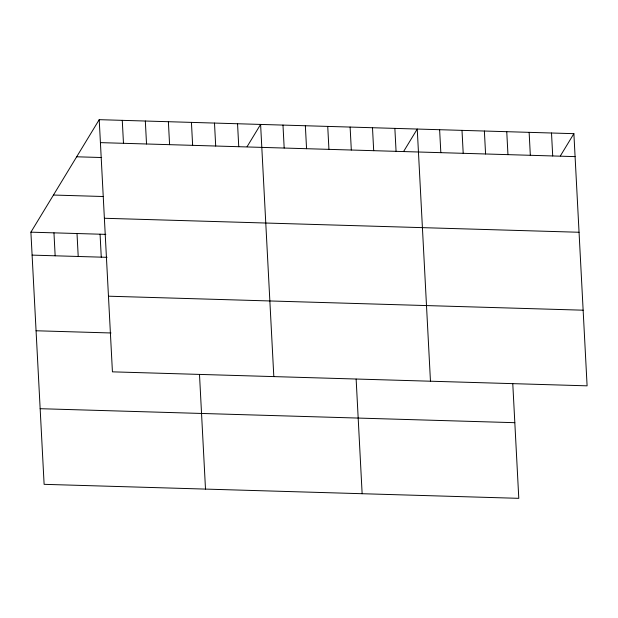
<?xml version="1.0" encoding="UTF-8"?>
<svg xmlns="http://www.w3.org/2000/svg" width="618" height="618" viewBox="0 0 618 618"><rect width="100%" height="100%" fill="white"/><g stroke="black" fill="none" stroke-linecap="round" stroke-linejoin="round"><path stroke-width="0.93" d="M512.778 383.724L518.788 498.332L44.117 484.334L30.9 232.167L99.212 119.668L573.883 133.666L587.1 385.833L112.43 371.843L99.212 119.668M247.076 146.698L260.603 124.427L273.82 376.601M403.716 151.317L417.243 129.046L430.46 381.213M560.356 155.937L573.883 133.666M100.417 142.627L575.088 156.617M76.671 156.794L101.646 157.528M53.442 195.041L103.399 196.516M104.38 218.27L579.051 232.26M30.9 232.167L105.832 234.376M32.105 255.118L107.03 257.327M108.467 296.2L583.137 310.19M36.068 330.761L111.001 332.971M40.155 408.699L514.817 422.689M551.503 133.001L552.708 155.96M529.132 132.345L530.329 155.296M506.752 131.68L507.957 154.639M484.373 131.024L485.578 153.975M462.001 130.367L463.199 153.318M439.622 129.703L440.827 152.661M394.863 128.382L396.068 151.34M372.492 127.725L373.689 150.684M350.112 127.069L351.318 150.019M356.138 379.104L362.14 493.712M327.733 126.404L328.938 149.363M305.354 125.748L306.559 148.699M282.982 125.083L284.18 148.042M237.551 123.747L238.749 146.705M214.492 123.067L215.697 146.026M191.433 122.387L192.638 145.346M199.498 374.485L205.5 489.093M168.382 121.707L169.587 144.666M145.323 121.028L146.528 143.986M122.271 120.348L123.476 143.306M100.07 234.207L101.267 257.158M77.011 233.527L78.216 256.478M53.959 232.847L55.157 255.798"/></g></svg>
